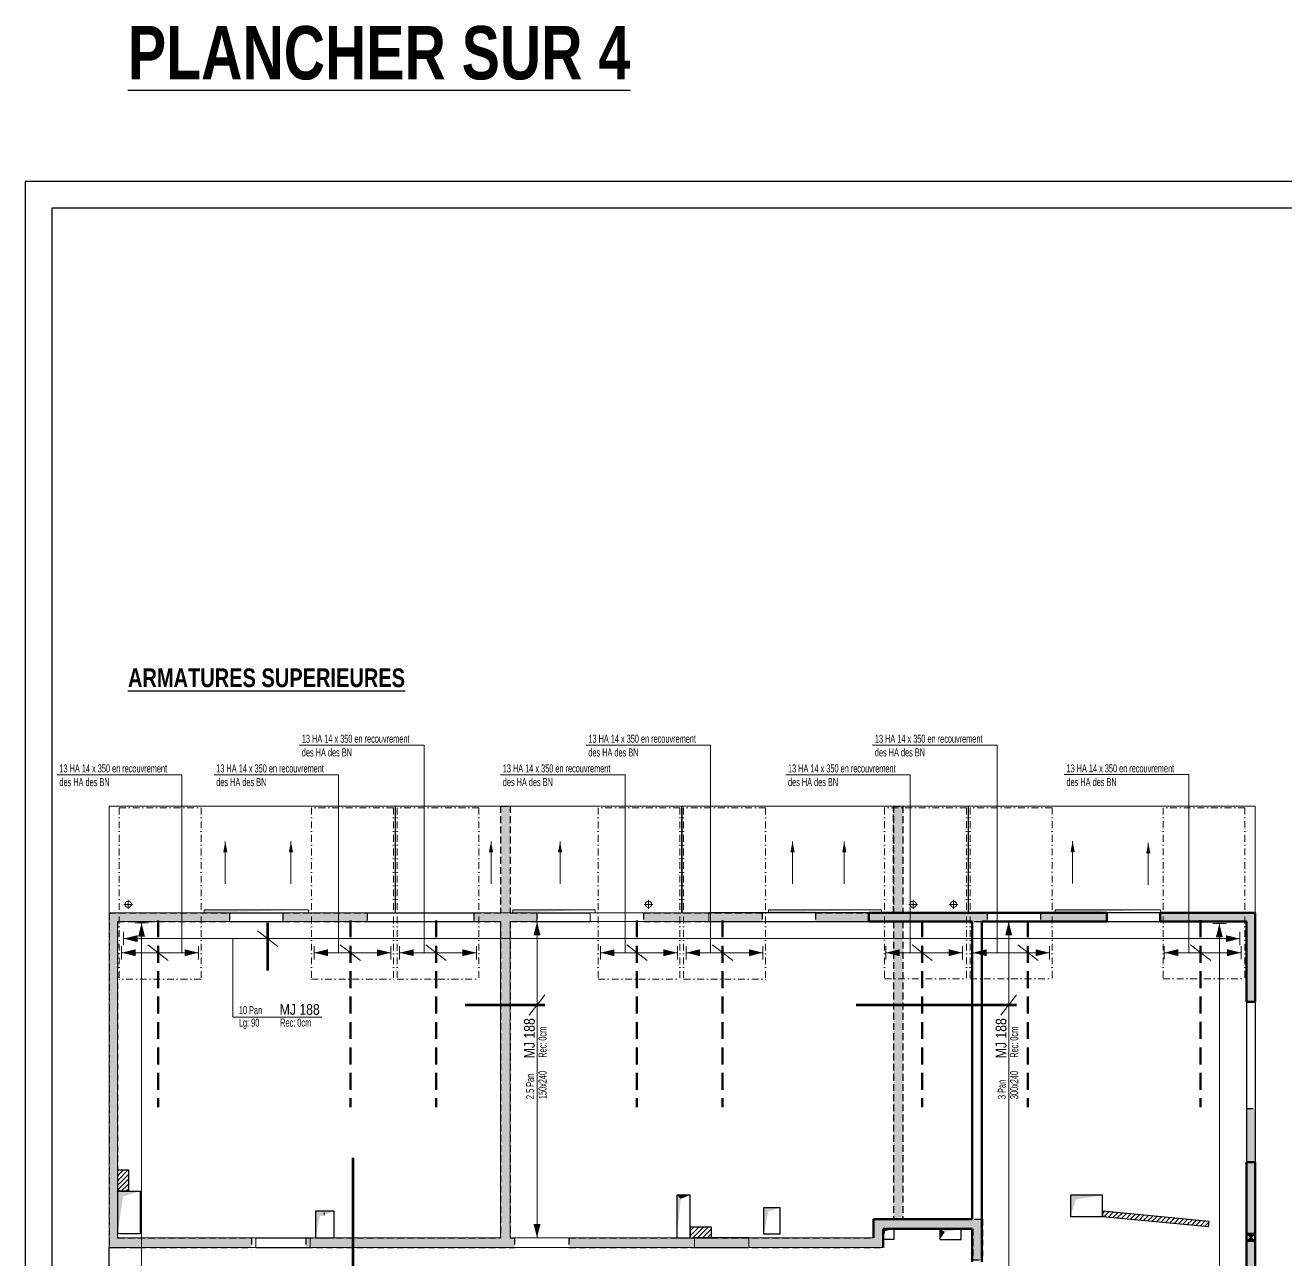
# Model space of a CAD drawing. Header units: millimetres. Extents: x 12045 to 47376, y -21493 to -16931.
# Drawn here: x 22571 to 24935, y -19246 to -16931 of the extents above; entities that cross this region are included whole.
import ezdxf

# ---------------------------------------------------------------- set-up
doc = ezdxf.new("R2010")
doc.units = ezdxf.units.MM
for name, pattern in [('CACHE', [9.525, 6.35, -3.175]), ('CACHEX2', [19.05, 12.7, -6.35]), ('TIRETPTX2', [50.8, 25.4, -12.7, 0, -12.7])]:
    doc.linetypes.add(name, pattern=pattern)
for name, color, linetype in [('01-Cad  2', 1, 'Continuous'), ('01_ARMA_INF', 50, 'Continuous'), ('01_cote_gen', 4, 'Continuous'), ('01_linteaux', 2, 'Continuous'), ('01_murs_sup', 2, 'CACHEX2'), ('01_resv', 32, 'Continuous'), ('01_texte', 230, 'Continuous'), ('AA_COTES', 2, 'Continuous')]:
    doc.layers.add(name, color=color, linetype=linetype)
for name, color, linetype, lineweight in [('01_murs_coup', 5, 'Continuous', 60), ('01_tram_axes', 2, 'TIRETPTX2', 9), ('_GAZELEC-RESERVATION', 1, 'Continuous', 18)]:
    doc.layers.add(name, color=color, linetype=linetype, lineweight=lineweight)
doc.styles.add('impact', font='impact.ttf')
doc.styles.add('PATIO', font='ARIALN.TTF')
doc.styles.add('STYLE2', font='ARIALN.TTF')
doc.dimstyles.new('JB50', dxfattribs={"dimscale": 0.1, "dimtxt": 150, "dimasz": 15, "dimexe": 0.1, "dimexo": 0.1, "dimgap": 0.09, "dimtad": 1, "dimdec": 1, "dimdsep": 46, "dimtxsty": 'STYLE2', "dimblk1": 'BOND_G', "dimblk2": 'BOND_D', "dimsah": 1, "dimcen": 1.5, "dimdle": 0.01, "dimse1": 1, "dimse2": 1, "dimclrd": 4, "dimclre": 2, "dimclrt": 6, "dimazin": 2, "dimtfac": 2.333333, "dimtdec": 1, "dimtix": 1, "dimtmove": 2, "dimatfit": 3, "dimldrblk": 'BOND_G', "dimfxl": 1, "dimtolj": 1, "dimtzin": 0, "dimarcsym": 0})
pattern_1 = [(135, (-6029.418, 5202.246), (-11.2253202, 9e-16), [7.9375, -7.9375])]
pattern_2 = [(45, (-6827.983, 526.098), (-4.4901281, 4.4901281), [])]

# ---------------------------------------------------------------- blocks, each defined once
blk = doc.blocks.new('BOND_G')
at = {"layer": 'AA_COTES', "color": 0}
for p, q in [((5, 0), (-5, 0)), ((1.8, 1.8), (-1.8, -1.8)), ((0, -5), (0, 15))]:
    blk.add_line(p, q, dxfattribs=at)
blk = doc.blocks.new('BOND_D')
at = {"layer": 'AA_COTES', "color": 0}
for p, q in [((5, 0), (-5, 0)), ((-1.8, -1.8), (1.8, 1.8)), ((0, 5), (0, -15))]:
    blk.add_line(p, q, dxfattribs=at)
blk = doc.blocks.new('*D2621')
at = {"layer": '01_cote_gen', "color": 4, "lineweight": -2, "ltscale": 0.1, "transparency": 16777216}
blk.add_line((25266.6, -18601.6), (25266.6, -18608.6), dxfattribs=at)
at = {"layer": 'Defpoints', "color": 0, "ltscale": 0.1, "transparency": 16777216}
for p in [(25207.5, -18600.1), (22914, -18610.1), (25266.6, -18610.1)]:
    blk.add_point(p, dxfattribs=at)
at = {"layer": '01_cote_gen', "color": 4, "lineweight": -2, "ltscale": 0.1, "transparency": 16777216, "xscale": 1.5, "yscale": 1.5, "zscale": 1.5}
for name, p, rotation in [('BOND_G', (25266.6, -18600.1), 90), ('BOND_D', (25266.6, -18610.1), 270)]:
    blk.add_blockref(name, p, dxfattribs=dict(at, rotation=rotation))
at = {"layer": '01_cote_gen', "color": 6, "ltscale": 0.1, "transparency": 16777216, "insert": (25259, -18625.6), "char_height": 15, "attachment_point": 5, "rotation": 90, "style": 'STYLE2'}
blk.add_mtext('\\A1;10', dxfattribs=at)
blk = doc.blocks.new('*D2622')
at = {"layer": '01_cote_gen', "color": 4, "lineweight": -2, "ltscale": 0.1, "transparency": 16777216}
blk.add_line((25978.6, -18601.6), (25978.6, -18608.6), dxfattribs=at)
at = {"layer": 'Defpoints', "color": 0, "ltscale": 0.1, "transparency": 16777216}
for p in [(25919.4, -18600.1), (23625.9, -18610.1), (25978.6, -18610.1)]:
    blk.add_point(p, dxfattribs=at)
at = {"layer": '01_cote_gen', "color": 4, "lineweight": -2, "ltscale": 0.1, "transparency": 16777216, "xscale": 1.5, "yscale": 1.5, "zscale": 1.5}
for name, p, rotation in [('BOND_G', (25978.6, -18600.1), 90), ('BOND_D', (25978.6, -18610.1), 270)]:
    blk.add_blockref(name, p, dxfattribs=dict(at, rotation=rotation))
at = {"layer": '01_cote_gen', "color": 6, "ltscale": 0.1, "transparency": 16777216, "insert": (25970.9, -18625.6), "char_height": 15, "attachment_point": 5, "rotation": 90, "style": 'STYLE2'}
blk.add_mtext('\\A1;10', dxfattribs=at)

msp = doc.modelspace()

# ---------------------------------------------------------------- hatches: boundary and pattern name
at = {"layer": '01_murs_sup'}
h = msp.add_hatch(dxfattribs=at)
h.set_pattern_fill('DASH', color=256, scale=2.5, angle=135)
h.set_pattern_definition(pattern_1)
h.paths.add_polyline_path([(22953.98, -18594.17), (22727.98, -18594.17), (22727.98, -19221.17), (22994.98, -19221.17), (22994.98, -19203.17), (22743.98, -19203.17), (22743.98, -18610.17), (22953.98, -18610.17)])
h.paths.add_polyline_path([(23211.98, -18594.17), (23053.98, -18594.17), (23053.98, -18610.17), (23211.98, -18610.17)])
h.paths.add_polyline_path([(23529.98, -18594.17), (23479.98, -18594.17), (23479.98, -18394.17), (23461.98, -18394.17), (23461.98, -18594.17), (23411.98, -18594.17), (23411.98, -18610.17), (23461.98, -18610.17), (23461.98, -19203.17), (23096.98, -19203.17), (23096.98, -19221.17), (23487.98, -19221.17), (23487.98, -19203.17), (23479.98, -19203.17), (23479.98, -18610.17), (23529.98, -18610.17)])
h = msp.add_hatch(dxfattribs=at)
h.set_pattern_fill('DASH', color=256, scale=2.5, angle=135)
h.set_pattern_definition(pattern_1)
h.paths.add_polyline_path([(23951.98, -18594.17), (23729.98, -18594.17), (23729.98, -18610.17), (23951.98, -18610.17)], flags=17)
h.paths.add_polyline_path([(24373.98, -18594.17), (24215.98, -18594.17), (24215.98, -18394.17), (24197.98, -18394.17), (24197.98, -18594.17), (24051.98, -18594.17), (24051.98, -18610.17), (24197.98, -18610.17), (24197.98, -19168.17), (24160.98, -19168.17), (24160.98, -19203.17), (23589.98, -19203.17), (23589.98, -19221.17), (24178.98, -19221.17), (24178.98, -19186.17), (24346.98, -19186.17), (24346.98, -19244.17), (24364.98, -19244.17), (24364.98, -19168.17), (24215.98, -19168.17), (24215.98, -18610.17), (24373.98, -18610.17)])
h.paths.add_polyline_path([(24597.98, -18594.17), (24473.98, -18594.17), (24473.98, -18610.17), (24597.98, -18610.17)])
h.paths.add_polyline_path([(24875.98, -18594.17), (24697.98, -18594.17), (24697.98, -18610.17), (24859.98, -18610.17), (24859.98, -18761.17), (24875.98, -18761.17)])
h.paths.add_polyline_path([(24875.98, -18961.17), (24859.98, -18961.17), (24859.98, -19351.17), (24364.98, -19351.17), (24364.98, -19346.17), (24346.98, -19346.17), (24346.98, -19351.17), (24097.98, -19351.17), (24097.98, -19369.17), (24346.98, -19369.17), (24346.98, -19569.17), (24364.98, -19569.17), (24364.98, -19369.17), (24859.98, -19369.17), (24859.98, -19561.17), (24875.98, -19561.17)])
h.paths.add_polyline_path([(24875.98, -19661.17), (24859.98, -19661.17), (24859.98, -19962.17), (24767.98, -19962.17), (24767.98, -19978.17), (24875.98, -19978.17)])
at = {"layer": '01_resv'}
h = msp.add_hatch(dxfattribs=at)
h.set_pattern_fill('ANSI31', color=256, scale=2)
h.set_pattern_definition(pattern_2)
h.paths.add_polyline_path([(22764.31, -19075.66), (22744.31, -19075.66), (22744.31, -19115.66), (22764.31, -19115.66)])
at = {"layer": '01_resv', "ltscale": 0.1}
h = msp.add_hatch(dxfattribs=at)
h.set_pattern_fill('ANSI31', color=256, scale=2)
h.set_pattern_definition([(45, (1418.2426, -77.184), (-4.490128, 4.490128), [])])
h.paths.add_polyline_path([(24590.85, -19153.38), (24589.94, -19163.05), (24589.94, -19163.15), (24788.95, -19182.18), (24789.89, -19172.22)])
h = msp.add_hatch(dxfattribs=at)
h.set_pattern_fill('ANSI31', color=256, scale=2)
h.set_pattern_definition(pattern_2)
h.paths.add_polyline_path([(23856.95, -19183.05), (23817.01, -19183.05), (23816.95, -19203.05), (23856.95, -19203.05)])

# ---------------------------------------------------------------- linework, layer by layer
at = {"layer": '01-Cad  2'}
for p, q in [((28510.92, -17223.64), (22570.92, -17223.64)), ((22570.92, -17223.64), (22570.92, -21423.64)), ((28460.92, -17273.64), (22620.92, -17273.64)), ((22620.92, -17273.64), (22620.92, -21373.64))]:
    msp.add_line(p, q, dxfattribs=at)
at = {"layer": '01_ARMA_INF', "linetype": 'CACHE', "lineweight": 0, "ltscale": 4, "const_width": 5, "flags": 128}
for points in [[(23025.29, -18612.53), (23025.29, -18702.53)], [(23395.19, -18767.05), (23545.19, -18767.05)], [(24127.98, -18767.05), (24429.19, -18767.05)], [(23185.28, -19053.15), (23185.41, -19519.18)]]:
    msp.add_lwpolyline(points, dxfattribs=at)
at = {"layer": '01_linteaux', "lineweight": 0}
for p, q in [((22727.98, -18394.17), (22727.98, -18586.17)), ((22727.98, -18394.17), (23263.98, -18394.17)), ((23263.98, -18394.17), (23263.98, -18594.14)), ((23264.98, -18394.17), (23264.98, -18594.14)), ((23264.98, -18394.17), (23649.39, -18394.17)), ((23650.39, -18394.17), (23800.98, -18394.17)), ((23800.98, -18394.17), (23800.98, -18594.14)), ((23801.98, -18394.17), (24337.98, -18394.17)), ((23801.98, -18394.17), (23801.98, -18594.14)), ((24337.98, -18394.17), (24338.02, -18594.14)), ((24338.98, -18394.17), (24339.02, -18594.14)), ((24338.98, -18394.17), (24875.98, -18394.17)), ((24875.98, -18594.17), (24875.98, -18394.17)), ((22755.83, -18578.17), (22772.14, -18578.17)), ((22763.98, -18570.01), (22763.98, -18586.32)), ((23730.83, -18578.17), (23747.14, -18578.17)), ((23738.98, -18570.01), (23738.98, -18586.32)), ((24226.84, -18578.17), (24243.15, -18578.17)), ((24234.99, -18570.01), (24234.99, -18586.32)), ((24302.84, -18578.17), (24319.15, -18578.17)), ((24310.99, -18570.01), (24310.99, -18586.32)), ((22727.98, -18594.14), (22727.98, -18586.14)), ((22905.99, -18588.17), (22905.99, -18594.14)), ((22905.99, -18588.17), (23102.1, -18588.17)), ((23102.1, -18588.17), (23102.1, -18594.14)), ((23484.99, -18588.17), (23484.99, -18594.14)), ((23484.99, -18588.17), (23638.97, -18588.17)), ((23638.97, -18588.17), (23638.97, -18594.14)), ((23963.99, -18588.17), (24175.98, -18588.17)), ((23963.99, -18588.17), (23963.99, -18594.14)), ((24175.98, -18594.14), (24175.98, -18588.17)), ((24501, -18588.17), (24501, -18594.14)), ((24501, -18588.17), (24698.99, -18588.17)), ((24698.99, -18588.17), (24698.99, -18594.14))]:
    msp.add_line(p, q, dxfattribs=at)
at = {"layer": '01_linteaux', "color": 230, "lineweight": 0}
for p, q in [((22945.91, -18460.67), (22945.91, -18539.53)), ((23068.97, -18460.67), (23068.97, -18539.53)), ((23443.95, -18460.67), (23443.95, -18539.53)), ((23573.32, -18460.67), (23573.32, -18539.53)), ((24009, -18460.67), (24009, -18539.53)), ((24106.06, -18460.67), (24106.06, -18539.53)), ((24534.04, -18459.96), (24534.04, -18538.81)), ((24675.81, -18462.81), (24675.81, -18541.67))]:
    msp.add_line(p, q, dxfattribs=at)
at = {"layer": '01_linteaux', "ltscale": 0.1}
for p, q in [((22953.98, -18594.14), (23053.98, -18594.14)), ((23211.98, -18594.14), (23411.98, -18594.14)), ((23529.98, -18594.14), (23629.98, -18594.14)), ((24151.98, -18594.14), (23851.94, -18594.14)), ((24697.98, -18594.14), (24597.98, -18594.14)), ((22953.98, -18610.14), (23053.98, -18610.14)), ((23211.98, -18610.14), (23411.98, -18610.14)), ((23529.98, -18610.14), (23629.98, -18610.14)), ((23851.94, -18610.14), (24151.98, -18610.14)), ((24597.98, -18610.14), (24697.98, -18610.14)), ((24859.98, -18761.14), (24859.98, -19061.1)), ((24875.98, -18761.14), (24875.98, -19061.1)), ((23003.02, -19203.06), (23104.82, -19203.15)), ((23003.02, -19221.15), (23105.02, -19221.24)), ((23927.18, -19203.21), (23825.18, -19203.22)), ((23825.18, -19221.19), (23927.18, -19221.21))]:
    msp.add_line(p, q, dxfattribs=at)
at = {"layer": '01_linteaux'}
msp.add_line((22727.98, -19351.18), (22727.98, -19220.97), dxfattribs=at)
at = {"layer": '01_linteaux', "lineweight": 0}
for centre in [(22763.98, -18578.17), (23738.98, -18578.17), (24234.99, -18578.17), (24310.99, -18578.17)]:
    msp.add_circle(centre, 6, dxfattribs=at)
at = {"layer": '01_linteaux', "color": 230, "lineweight": 0}
for points in [[(22945.91, -18460.67), (22942.01, -18480.57), (22945.91, -18480.57)], [(22945.91, -18460.67), (22949.81, -18480.57), (22945.91, -18480.57)], [(23068.97, -18460.67), (23065.07, -18480.57), (23068.97, -18480.57)], [(23068.97, -18460.67), (23072.86, -18480.57), (23068.97, -18480.57)], [(23443.95, -18460.67), (23440.05, -18480.57), (23443.95, -18480.57)], [(23443.95, -18460.67), (23447.85, -18480.57), (23443.95, -18480.57)], [(23573.32, -18460.67), (23569.42, -18480.57), (23573.32, -18480.57)], [(23573.32, -18460.67), (23577.22, -18480.57), (23573.32, -18480.57)], [(24009, -18460.67), (24005.11, -18480.57), (24009, -18480.57)], [(24009, -18460.67), (24012.9, -18480.57), (24009, -18480.57)], [(24106.06, -18460.67), (24102.16, -18480.57), (24106.06, -18480.57)], [(24106.06, -18460.67), (24109.96, -18480.57), (24106.06, -18480.57)], [(24534.04, -18459.96), (24530.14, -18479.86), (24534.04, -18479.86)], [(24534.04, -18459.96), (24537.94, -18479.86), (24534.04, -18479.86)], [(24675.81, -18462.81), (24671.91, -18482.71), (24675.81, -18482.71)], [(24675.81, -18462.81), (24679.71, -18482.71), (24675.81, -18482.71)]]:
    msp.add_solid(points, dxfattribs=at)
at = {"layer": '01_linteaux', "lineweight": 0}
for points in [[(22905.99, -18594.14), (22905.99, -18588.17), (23102.1, -18588.17)], [(23484.99, -18594.14), (23484.99, -18588.17), (23638.97, -18588.17)], [(23963.99, -18594.14), (23963.99, -18588.17), (24175.98, -18588.17)], [(24501, -18594.14), (24501, -18588.17), (24698.99, -18588.17)]]:
    msp.add_solid(points, dxfattribs=at)
at = {"layer": '01_murs_coup', "linetype": 'Continuous', "lineweight": 18}
for p, q in [((22953.98, -18594.14), (22727.98, -18594.14)), ((22727.98, -18594.17), (22727.98, -19221.07)), ((22953.98, -18594.14), (22953.98, -18610.14)), ((22953.98, -18594.14), (22953.98, -18610.14)), ((23211.98, -18594.14), (23053.98, -18594.14)), ((23053.98, -18594.14), (23053.98, -18610.14)), ((23211.98, -18594.14), (23211.98, -18610.14)), ((23529.98, -18594.14), (23411.98, -18594.14)), ((23529.98, -18594.14), (23411.98, -18594.14)), ((23411.98, -18594.14), (23411.98, -18610.14)), ((23529.98, -18594.14), (23529.98, -18610.14)), ((23851.94, -18594.14), (23629.98, -18594.14)), ((23629.98, -18594.14), (23629.98, -18610.14)), ((23851.94, -18594.14), (23851.94, -18610.14)), ((22953.98, -18610.14), (22743.98, -18610.14)), ((22743.98, -18610.17), (22743.98, -19203.07)), ((23211.98, -18610.14), (23053.98, -18610.14)), ((23461.98, -18610.14), (23411.98, -18610.14)), ((23461.98, -18610.14), (23411.98, -18610.14)), ((23461.98, -18610.14), (23461.98, -19203.15)), ((23479.98, -18610.14), (23479.98, -19203.21)), ((23529.98, -18610.14), (23479.98, -18610.14)), ((23529.98, -18610.14), (23479.98, -18610.14)), ((23851.94, -18610.14), (23629.98, -18610.14)), ((23003.02, -19221.15), (22727.98, -19221.17)), ((22743.98, -19203.16), (23003.02, -19203.15)), ((23003.02, -19203.15), (23003.02, -19221.15)), ((23003.02, -19221.15), (23003.02, -19203.15)), ((23104.82, -19203.15), (23461.98, -19203.15)), ((23105.02, -19221.24), (23104.82, -19203.15)), ((23105.02, -19221.24), (23825.18, -19221.19)), ((23105.02, -19221.24), (23825.18, -19221.19)), ((23479.98, -19203.21), (23825.18, -19203.19)), ((23825.18, -19221.19), (23825.18, -19203.19)), ((23927.18, -19203.21), (24160.98, -19203.17)), ((23927.18, -19203.21), (24149.94, -19203.17)), ((23927.18, -19203.21), (23927.18, -19221.21)), ((23927.18, -19221.21), (24178.98, -19221.17)), ((23927.18, -19221.21), (24178.98, -19221.17))]:
    msp.add_line(p, q, dxfattribs=at)
at = {"layer": '01_murs_coup'}
for p, q in [((24597.98, -18594.14), (24151.98, -18594.14)), ((24151.98, -18594.14), (24151.98, -18610.14)), ((24597.98, -18594.14), (24597.98, -18610.14)), ((24875.98, -18594.14), (24697.98, -18594.14)), ((24697.98, -18594.14), (24697.98, -18610.14)), ((24875.98, -18761.14), (24875.98, -18594.14)), ((24345.98, -18610.14), (24151.98, -18610.14)), ((24345.98, -18610.14), (24345.98, -19168.17)), ((24363.98, -18610.14), (24363.98, -19248.02)), ((24597.98, -18610.14), (24363.98, -18610.14)), ((24597.98, -18610.14), (24363.98, -18610.14)), ((24859.98, -18610.14), (24697.98, -18610.14)), ((24859.98, -18761.14), (24859.98, -18610.14)), ((24859.98, -18761.14), (24875.98, -18761.14)), ((24859.98, -19420.14), (24859.98, -19061.1)), ((24859.98, -19420.14), (24859.98, -19061.1)), ((24859.98, -19061.1), (24875.98, -19061.1)), ((24875.98, -19561), (24875.98, -19061.1)), ((24875.98, -19561), (24875.98, -19061.1)), ((24160.98, -19168.17), (24345.98, -19168.17)), ((24160.98, -19203.17), (24160.98, -19168.17)), ((24345.98, -19168.17), (24345.98, -19158.17)), ((24178.98, -19186.17), (24345.98, -19186.17)), ((24178.98, -19221.17), (24178.98, -19186.17)), ((24345.98, -19186.17), (24345.98, -19248.02))]:
    msp.add_line(p, q, dxfattribs=at)
at = {"layer": '01_murs_coup', "linetype": 'CACHE', "ltscale": 5}
for p, q in [((22819.82, -18608.24), (22819.82, -18958.24)), ((23180.41, -18608.24), (23180.41, -18958.24)), ((23340.82, -18608.24), (23340.82, -18958.24)), ((23717.41, -18608.24), (23717.41, -18958.24)), ((23877.82, -18608.24), (23877.82, -18958.24)), ((24251.99, -18608.24), (24251.99, -18958.24)), ((24450.2, -18608.24), (24450.2, -18958.24)), ((24773.98, -18608.14), (24773.98, -18958.14))]:
    msp.add_line(p, q, dxfattribs=at)
at = {"layer": '01_murs_sup'}
for p, q in [((23461.98, -18394.17), (23461.98, -18594.17)), ((23461.98, -18394.17), (23479.98, -18394.17)), ((23461.99, -18394.17), (23461.99, -18594.17)), ((23479.98, -18394.17), (23479.98, -18594.17)), ((23479.99, -18394.17), (23479.99, -18594.17)), ((24197.98, -18394.17), (24197.98, -18594.17)), ((24197.98, -18394.17), (24215.98, -18394.17)), ((24197.99, -18594.17), (24197.99, -18394.17)), ((24215.98, -18394.17), (24215.98, -18594.17)), ((24215.99, -18394.17), (24215.99, -18594.14)), ((22727.98, -18594.17), (22727.98, -19221.17)), ((22727.98, -18594.17), (22953.98, -18594.17)), ((22953.98, -18594.17), (22953.98, -18610.17)), ((23053.98, -18594.17), (23053.98, -18610.17)), ((23053.98, -18594.17), (23211.98, -18594.17)), ((23211.98, -18594.17), (23211.98, -18610.17)), ((23411.98, -18594.17), (23411.98, -18610.17)), ((23411.98, -18594.17), (23461.98, -18594.17)), ((23479.98, -18594.17), (23529.98, -18594.17)), ((23529.98, -18594.17), (23529.98, -18610.17)), ((23729.98, -18594.17), (23729.98, -18610.17)), ((23729.98, -18594.17), (23951.98, -18594.17)), ((23951.98, -18594.17), (23951.98, -18610.17)), ((24051.98, -18594.17), (24051.98, -18610.17)), ((24051.98, -18594.17), (24197.98, -18594.17)), ((24215.98, -18594.17), (24373.98, -18594.17)), ((24373.98, -18594.17), (24373.98, -18610.17)), ((24473.98, -18594.17), (24473.98, -18610.17)), ((24473.98, -18594.17), (24597.98, -18594.17)), ((24597.98, -18594.17), (24597.98, -18610.17)), ((24697.98, -18594.14), (24697.98, -18610.14)), ((24697.98, -18594.14), (24875.98, -18594.17)), ((24875.98, -18594.17), (24875.98, -18761.14)), ((22743.98, -18610.17), (22743.98, -19203.17)), ((22743.98, -18610.17), (22953.98, -18610.17)), ((23053.98, -18610.17), (23211.98, -18610.17)), ((23411.98, -18610.17), (23461.98, -18610.17)), ((23461.98, -18610.17), (23461.98, -19203.17)), ((23479.98, -18610.17), (23479.98, -19203.17)), ((23479.98, -18610.17), (23529.98, -18610.17)), ((23729.98, -18610.17), (23951.98, -18610.17)), ((24051.98, -18610.17), (24197.98, -18610.17)), ((24197.98, -18610.17), (24197.98, -19168.17)), ((24215.98, -18610.17), (24215.98, -19168.17)), ((24215.98, -18610.17), (24373.98, -18610.17)), ((24473.98, -18610.17), (24597.98, -18610.17)), ((24697.98, -18610.14), (24859.98, -18610.17)), ((24859.98, -18610.17), (24859.98, -18761.14)), ((24859.98, -18761.14), (24875.98, -18761.14)), ((24859.98, -18961.07), (24859.98, -19351.17)), ((24859.98, -18961.07), (24875.98, -18961.07)), ((24875.98, -18961.07), (24875.98, -19561.07)), ((24160.98, -19168.17), (24160.98, -19203.17)), ((24160.98, -19168.17), (24197.98, -19168.17)), ((24215.98, -19168.17), (24364.98, -19168.17)), ((24364.98, -19168.17), (24364.98, -19244.17)), ((24178.98, -19186.17), (24178.98, -19221.17)), ((24178.98, -19186.17), (24346.98, -19186.17)), ((24346.98, -19186.17), (24346.98, -19244.17)), ((22727.98, -19221.17), (22994.88, -19221.17)), ((22743.98, -19203.17), (22994.88, -19203.17)), ((22994.88, -19203.17), (22994.88, -19221.17)), ((23096.88, -19203.17), (23461.98, -19203.17)), ((23096.88, -19203.17), (23096.88, -19221.17)), ((23096.88, -19221.17), (23487.98, -19221.17)), ((23479.98, -19203.17), (23487.98, -19203.17)), ((23487.98, -19203.17), (23487.98, -19221.17)), ((23589.98, -19203.17), (23589.98, -19221.17)), ((23589.98, -19203.17), (24160.98, -19203.17)), ((23589.98, -19221.17), (24178.98, -19221.17)), ((24346.98, -19244.17), (24364.98, -19244.17))]:
    msp.add_line(p, q, dxfattribs=at)
at = {"layer": '01_murs_sup', "ltscale": 2}
msp.add_line((22727.98, -19221.07), (22791.9, -19221.07), dxfattribs=at)
at = {"layer": '01_resv'}
for p, q in [((22744.31, -19115.66), (22744.31, -19075.66)), ((22744.31, -19075.66), (22764.31, -19075.66)), ((22764.31, -19075.66), (22764.31, -19115.66)), ((22744.31, -19195.66), (22744.31, -19115.66)), ((22744.31, -19115.66), (22786.31, -19115.66)), ((22764.31, -19115.66), (22744.31, -19115.66)), ((22786.31, -19115.66), (22786.31, -19195.66)), ((23791.96, -19123.05), (23791.95, -19203.05)), ((23816.95, -19123.05), (23791.96, -19123.05)), ((23816.95, -19203.05), (23816.95, -19123.05)), ((24589.94, -19123.14), (24529.94, -19123.14)), ((24529.94, -19123.14), (24529.94, -19163.14)), ((24589.9, -19123.24), (24529.94, -19123.14)), ((24589.94, -19163.14), (24589.9, -19123.24)), ((23955.02, -19146.14), (23985.02, -19146.14)), ((23955.02, -19196.14), (23955.04, -19146.14)), ((23985.02, -19146.14), (23985.02, -19196.14)), ((23149.98, -19153.16), (23114.98, -19153.16)), ((23114.98, -19153.16), (23114.98, -19203.06)), ((23149.98, -19203.06), (23149.98, -19153.16)), ((24529.94, -19163.14), (24589.94, -19163.14)), ((24589.94, -19163.15), (24788.95, -19182.18)), ((24789.89, -19172.22), (24590.85, -19153.38)), ((24788.95, -19182.18), (24789.89, -19172.22)), ((22786.13, -19195.66), (22744.31, -19195.66)), ((23817.01, -19183.05), (23816.95, -19203.05)), ((23857.05, -19183.05), (23817.01, -19183.05)), ((23857.05, -19203.05), (23857.05, -19183.05)), ((23985.02, -19196.14), (23955.02, -19196.14)), ((24178.9, -19206.17), (24178.94, -19186.07)), ((24178.9, -19186.17), (24199, -19186.17)), ((24199, -19186.17), (24199, -19206.17)), ((24859.94, -19194.1), (24875.94, -19194.1)), ((24859.94, -19210.1), (24859.94, -19194.1)), ((24859.94, -19194.1), (24875.94, -19210.1)), ((24875.94, -19194.1), (24859.94, -19210.1)), ((24875.94, -19194.1), (24875.94, -19210.1)), ((24875.94, -19210.1), (24875.94, -19194.1)), ((23114.98, -19203.06), (23150.16, -19203.17)), ((23791.95, -19203.07), (23816.95, -19203.05)), ((23791.95, -19203.05), (23816.96, -19203.05)), ((23816.95, -19203.05), (23857.05, -19203.05)), ((24199, -19206.17), (24178.9, -19206.17)), ((24875.94, -19210.1), (24859.94, -19210.1))]:
    msp.add_line(p, q, dxfattribs=at)
at = {"layer": '01_resv', "ltscale": 0.1}
msp.add_line((24590.85, -19153.38), (24589.93, -19163.14), dxfattribs=at)
msp.add_lwpolyline([(24324.95, -19186.13), (24284.97, -19186.13), (24284.97, -19206.15), (24324.95, -19206.15)], close=True, dxfattribs=at)
for points in [[(22744.31, -19195.66), (22744.31, -19115.66), (22753.95, -19125.75)], [(22744.31, -19115.66), (22786.31, -19115.66), (22753.95, -19125.75)], [(23791.95, -19203.05), (23791.96, -19123.05), (23799.63, -19130.03)], [(23791.96, -19123.05), (23816.95, -19123.05), (23799.63, -19130.03)], [(24529.94, -19123.14), (24589.9, -19123.09), (24539.82, -19131.41)], [(24529.94, -19163.14), (24529.94, -19123.14), (24539.82, -19131.41)], [(23955.02, -19196.14), (23955.04, -19146.14), (23963.56, -19154.15)], [(23955.04, -19146.14), (23985.02, -19146.14), (23963.56, -19154.15)], [(23114.98, -19203.06), (23114.98, -19153.16), (23122.69, -19163.24)], [(23114.98, -19153.16), (23149.98, -19153.16), (23122.69, -19163.24)], [(24178.9, -19206.17), (24178.9, -19186.17), (24182.86, -19190.34)], [(24178.94, -19186.21), (24199, -19186.21), (24182.86, -19190.34)], [(24284.97, -19186.17), (24324.95, -19186.13), (24294.26, -19192.34)], [(24284.97, -19206.15), (24284.97, -19186.17), (24294.26, -19192.34)], [(24859.94, -19194.1), (24875.94, -19194.1), (24875.94, -19210.1), (24859.94, -19210.1)]]:
    msp.add_solid(points, dxfattribs=at)
at = {"layer": '01_texte', "ltscale": 5}
for p, q in [((23085.14, -18278.98), (23318.5, -18279.58)), ((23622.14, -18278.98), (23855.5, -18279.58)), ((24159.15, -18278.98), (24392.51, -18279.58)), ((22630.81, -18334.61), (22864.18, -18335.21)), ((22924.73, -18334.61), (23158.09, -18335.21)), ((23461.73, -18334.61), (23695.09, -18335.21)), ((23996.31, -18334.61), (24229.67, -18335.21)), ((24518.3, -18334.51), (24751.66, -18335.11))]:
    msp.add_line(p, q, dxfattribs=at)
at = {"layer": '01_texte', "linetype": 'Continuous', "lineweight": 0}
for p, q in [((23318.5, -18668.84), (23318.5, -18279.58)), ((23855.5, -18668.84), (23855.5, -18279.58)), ((24392.51, -18668.84), (24392.51, -18279.58)), ((22864.18, -18668.84), (22864.18, -18335.21)), ((23158.09, -18668.84), (23158.09, -18335.21)), ((23695.09, -18668.84), (23695.09, -18335.21)), ((24229.67, -18668.84), (24229.67, -18335.21)), ((24751.66, -18668.74), (24751.66, -18335.11)), ((22755.09, -18629.87), (22755.09, -18654.83)), ((22776.5, -18612.8), (22801.46, -18612.8)), ((22788.98, -19962.14), (22788.98, -18612.8)), ((23006.26, -18627.97), (23044.33, -18656.98)), ((23517.68, -18610.14), (23542.64, -18610.14)), ((23530.16, -19203.21), (23530.16, -18610.14)), ((24401.68, -18610.14), (24426.64, -18610.14)), ((24414.16, -19334.15), (24414.16, -18610.14)), ((24796.53, -18614.04), (24821.49, -18614.04)), ((24809.01, -21167.1), (24809.01, -18614.04)), ((24847.27, -18629.99), (24847.27, -18654.95)), ((24847.27, -18642.47), (22755.56, -18642.47)), ((22800.79, -18654.33), (22838.86, -18683.34)), ((22960.27, -18642.47), (22960.27, -18789.5)), ((23161.37, -18654.33), (23199.45, -18683.34)), ((23321.78, -18654.33), (23359.86, -18683.34)), ((23698.37, -18654.33), (23736.45, -18683.34)), ((23858.78, -18654.33), (23896.86, -18683.34)), ((24232.96, -18654.33), (24271.03, -18683.34)), ((24431.16, -18654.33), (24469.24, -18683.34)), ((24754.95, -18654.23), (24793.02, -18683.24)), ((22751.65, -18656.36), (22751.65, -18681.32)), ((22751.65, -18668.84), (22895.57, -18668.84)), ((22895.57, -18656.36), (22895.57, -18681.32)), ((23112.24, -18656.36), (23112.24, -18681.32)), ((23112.24, -18668.84), (23256.16, -18668.84)), ((23256.16, -18656.36), (23256.16, -18681.32)), ((23272.65, -18656.36), (23272.65, -18681.32)), ((23272.65, -18668.84), (23416.57, -18668.84)), ((23416.57, -18656.36), (23416.57, -18681.32)), ((23649.24, -18656.36), (23649.24, -18681.32)), ((23649.24, -18668.84), (23793.16, -18668.84)), ((23793.16, -18656.36), (23793.16, -18681.32)), ((23809.65, -18656.36), (23809.65, -18681.32)), ((23809.65, -18668.84), (23953.57, -18668.84)), ((23953.57, -18656.36), (23953.57, -18681.32)), ((24183.82, -18656.36), (24183.82, -18681.32)), ((24183.82, -18668.84), (24327.74, -18668.84)), ((24327.74, -18656.36), (24327.74, -18681.32)), ((24346.66, -18656.36), (24346.66, -18681.32)), ((24346.66, -18668.84), (24490.58, -18668.84)), ((24490.58, -18656.36), (24490.58, -18681.32)), ((24705.81, -18656.26), (24705.81, -18681.22)), ((24705.81, -18668.74), (24849.73, -18668.74)), ((24849.73, -18656.26), (24849.73, -18681.22)), ((23515.65, -18786.08), (23544.66, -18748.01)), ((24399.65, -18786.08), (24428.66, -18748.01)), ((22960.27, -18789.5), (23126.56, -18789.5)), ((23517.68, -19203.21), (23542.64, -19203.21))]:
    msp.add_line(p, q, dxfattribs=at)
for points in [[(22788.98, -18612.8), (22782.52, -18638.9), (22788.98, -18638.9)], [(22788.98, -18612.8), (22795.44, -18638.9), (22788.98, -18638.9)], [(23530.16, -18610.14), (23523.7, -18636.24), (23530.16, -18636.24)], [(23530.16, -18610.14), (23536.62, -18636.24), (23530.16, -18636.24)], [(24414.16, -18610.14), (24407.7, -18636.24), (24414.16, -18636.24)], [(24414.16, -18610.14), (24420.62, -18636.24), (24414.16, -18636.24)], [(24809.01, -18614.04), (24802.55, -18640.14), (24809.01, -18640.14)], [(24809.01, -18614.04), (24815.47, -18640.14), (24809.01, -18640.14)], [(22755.56, -18642.47), (22781.66, -18636.01), (22781.66, -18642.47)], [(22755.56, -18642.47), (22781.66, -18648.93), (22781.66, -18642.47)], [(24847.27, -18642.47), (24821.17, -18636.01), (24821.17, -18642.47)], [(24847.27, -18642.47), (24821.17, -18648.93), (24821.17, -18642.47)], [(22751.65, -18668.84), (22777.75, -18662.38), (22777.75, -18668.84)], [(22751.65, -18668.84), (22777.75, -18675.3), (22777.75, -18668.84)], [(22895.57, -18668.84), (22869.47, -18662.38), (22869.47, -18668.84)], [(22895.57, -18668.84), (22869.47, -18675.3), (22869.47, -18668.84)], [(23112.24, -18668.84), (23138.34, -18662.38), (23138.34, -18668.84)], [(23112.24, -18668.84), (23138.34, -18675.3), (23138.34, -18668.84)], [(23256.16, -18668.84), (23230.06, -18662.38), (23230.06, -18668.84)], [(23256.16, -18668.84), (23230.06, -18675.3), (23230.06, -18668.84)], [(23272.65, -18668.84), (23298.75, -18662.38), (23298.75, -18668.84)], [(23272.65, -18668.84), (23298.75, -18675.3), (23298.75, -18668.84)], [(23416.57, -18668.84), (23390.47, -18662.38), (23390.47, -18668.84)], [(23416.57, -18668.84), (23390.47, -18675.3), (23390.47, -18668.84)], [(23649.24, -18668.84), (23675.34, -18662.38), (23675.34, -18668.84)], [(23649.24, -18668.84), (23675.34, -18675.3), (23675.34, -18668.84)], [(23793.16, -18668.84), (23767.06, -18662.38), (23767.06, -18668.84)], [(23793.16, -18668.84), (23767.06, -18675.3), (23767.06, -18668.84)], [(23809.65, -18668.84), (23835.75, -18662.38), (23835.75, -18668.84)], [(23809.65, -18668.84), (23835.75, -18675.3), (23835.75, -18668.84)], [(23953.57, -18668.84), (23927.47, -18662.38), (23927.47, -18668.84)], [(23953.57, -18668.84), (23927.47, -18675.3), (23927.47, -18668.84)], [(24183.82, -18668.84), (24209.92, -18662.38), (24209.92, -18668.84)], [(24183.82, -18668.84), (24209.92, -18675.3), (24209.92, -18668.84)], [(24327.74, -18668.84), (24301.65, -18662.38), (24301.65, -18668.84)], [(24327.74, -18668.84), (24301.65, -18675.3), (24301.65, -18668.84)], [(24346.66, -18668.84), (24372.76, -18662.38), (24372.76, -18668.84)], [(24346.66, -18668.84), (24372.76, -18675.3), (24372.76, -18668.84)], [(24490.58, -18668.84), (24464.49, -18662.38), (24464.49, -18668.84)], [(24490.58, -18668.84), (24464.49, -18675.3), (24464.49, -18668.84)], [(24705.81, -18668.74), (24731.91, -18662.28), (24731.91, -18668.74)], [(24705.81, -18668.74), (24731.91, -18675.2), (24731.91, -18668.74)], [(24849.73, -18668.74), (24823.63, -18662.28), (24823.63, -18668.74)], [(24849.73, -18668.74), (24823.63, -18675.2), (24823.63, -18668.74)], [(23530.16, -19203.21), (23523.7, -19177.12), (23530.16, -19177.12)], [(23530.16, -19203.21), (23536.62, -19177.12), (23530.16, -19177.12)]]:
    msp.add_solid(points, dxfattribs=at)
at = {"layer": '01_tram_axes', "ltscale": 0.5}
for p, q in [((22746.98, -18397.17), (22746.98, -18718.14)), ((22746.98, -18397.17), (22900.39, -18397.17)), ((22900.39, -18397.17), (22900.39, -18718.14)), ((23107.57, -18397.17), (23107.57, -18718.14)), ((23260.98, -18397.17), (23107.57, -18397.17)), ((23260.98, -18397.17), (23260.98, -18718.14)), ((23267.98, -18397.17), (23267.98, -18718.14)), ((23421.39, -18397.17), (23267.98, -18397.17)), ((23421.39, -18397.17), (23421.39, -18718.14)), ((23644.57, -18397.17), (23644.57, -18718.14)), ((23797.98, -18397.17), (23644.57, -18397.17)), ((23797.98, -18397.17), (23797.98, -18718.14)), ((23804.98, -18397.17), (23804.98, -18718.14)), ((23958.39, -18397.17), (23804.98, -18397.17)), ((23958.39, -18397.17), (23958.39, -18718.14)), ((24181.58, -18397.07), (24181.58, -18718.04)), ((24334.99, -18397.07), (24181.58, -18397.07)), ((24334.99, -18397.07), (24334.99, -18718.04)), ((24341.99, -18397.07), (24341.99, -18718.04)), ((24495.4, -18397.07), (24341.99, -18397.07)), ((24495.4, -18397.07), (24495.4, -18718.04)), ((24703.57, -18397.07), (24703.57, -18718.04)), ((24856.98, -18397.07), (24703.57, -18397.07)), ((24856.98, -18397.07), (24856.98, -18718.04)), ((22900.39, -18718.14), (22746.98, -18718.14)), ((23107.57, -18718.14), (23260.98, -18718.14)), ((23267.98, -18718.14), (23421.39, -18718.14)), ((23644.57, -18718.14), (23797.98, -18718.14)), ((23804.98, -18718.14), (23958.39, -18718.14)), ((24181.58, -18718.04), (24334.99, -18718.04)), ((24341.99, -18718.04), (24495.4, -18718.04)), ((24703.57, -18718.04), (24856.98, -18718.04))]:
    msp.add_line(p, q, dxfattribs=at)
at = {"layer": '_GAZELEC-RESERVATION', "color": 6}
msp.add_solid([(23132.82, -19156.27), (23130.75, -19164.02), (23130.16, -19156.03)], dxfattribs=at)

# ---------------------------------------------------------------- texts
at = {"layer": '01_texte', "ltscale": 35, "style": 'impact'}
for s, height, p in [('%%UPLANCHER SUR 4', 100, (22763.49, -17032.27)), ('%%UARMATURES SUPERIEURES', 35, (22763.49, -18171.08))]:
    msp.add_text(s, height=height, dxfattribs=at).set_placement(p)
at = {"layer": '01_texte', "ltscale": 5, "style": 'PATIO', "width": 0.8}
for s, p in [('13 HA 14 x 350 en recouvrement', (23089.37, -18275.32)), ('13 HA 14 x 350 en recouvrement', (23626.37, -18275.32)), ('13 HA 14 x 350 en recouvrement', (24163.38, -18275.32)), ('des HA des BN', (23089.37, -18300.97)), ('des HA des BN', (23626.37, -18300.97)), ('des HA des BN', (24163.38, -18300.97)), ('13 HA 14 x 350 en recouvrement', (22635.05, -18330.95)), ('13 HA 14 x 350 en recouvrement', (22928.96, -18330.95)), ('13 HA 14 x 350 en recouvrement', (23465.96, -18330.95)), ('13 HA 14 x 350 en recouvrement', (24000.54, -18330.95)), ('13 HA 14 x 350 en recouvrement', (24522.53, -18330.84)), ('des HA des BN', (22635.05, -18356.59)), ('des HA des BN', (22928.96, -18356.59)), ('des HA des BN', (23465.96, -18356.59)), ('des HA des BN', (24000.54, -18356.59)), ('des HA des BN', (24522.53, -18356.49)), ('10 Pan', (22971.39, -18783.96)), ('Lg: 90', (22971.39, -18807.3)), ('Rec: 0cm', (23048.78, -18807.3))]:
    msp.add_text(s, height=15, dxfattribs=at).set_placement(p)
at = {"layer": '01_texte', "ltscale": 5, "style": 'PATIO'}
msp.add_text('MJ 188', height=20, dxfattribs=at).set_placement((23047.79, -18785.17))
for p in [(23525.83, -18866.66), (24409.83, -18866.66)]:
    msp.add_text('MJ 188', height=20, rotation=90, dxfattribs=at).set_placement(p)
at = {"layer": '01_texte', "ltscale": 5, "style": 'PATIO', "width": 0.8}
for s, p in [('Rec: 0cm', (23547.96, -18865.66)), ('Rec: 0cm', (24431.96, -18865.66)), ('150x240', (23547.96, -18943.06)), ('300x240', (24431.96, -18943.06)), ('2.5 Pan', (23524.62, -18943.06)), ('3 Pan', (24408.62, -18943.06))]:
    msp.add_text(s, height=15, rotation=90, dxfattribs=at).set_placement(p)

# ---------------------------------------------------------------- dimensions: what is measured, and where the dimension line sits
at = {"layer": '01_cote_gen', "ltscale": 0.1}
for base, p1, p2, picture, middle in [((25266.63, -18610.14), (25207.52, -18600.14), (22913.98, -18610.14), '*D2621', (25258.96, -18625.58)), ((25978.55, -18610.14), (25919.44, -18600.14), (23625.91, -18610.14), '*D2622', (25970.89, -18625.58))]:
    dim = msp.add_linear_dim(base=base, p1=p1, p2=p2, angle=90, dimstyle='JB50', dxfattribs=at)
    dim.commit()
    dim.dimension.update_dxf_attribs({"geometry": picture, "text_midpoint": middle, "dimtype": 160})

doc.saveas('drawing.dxf')
